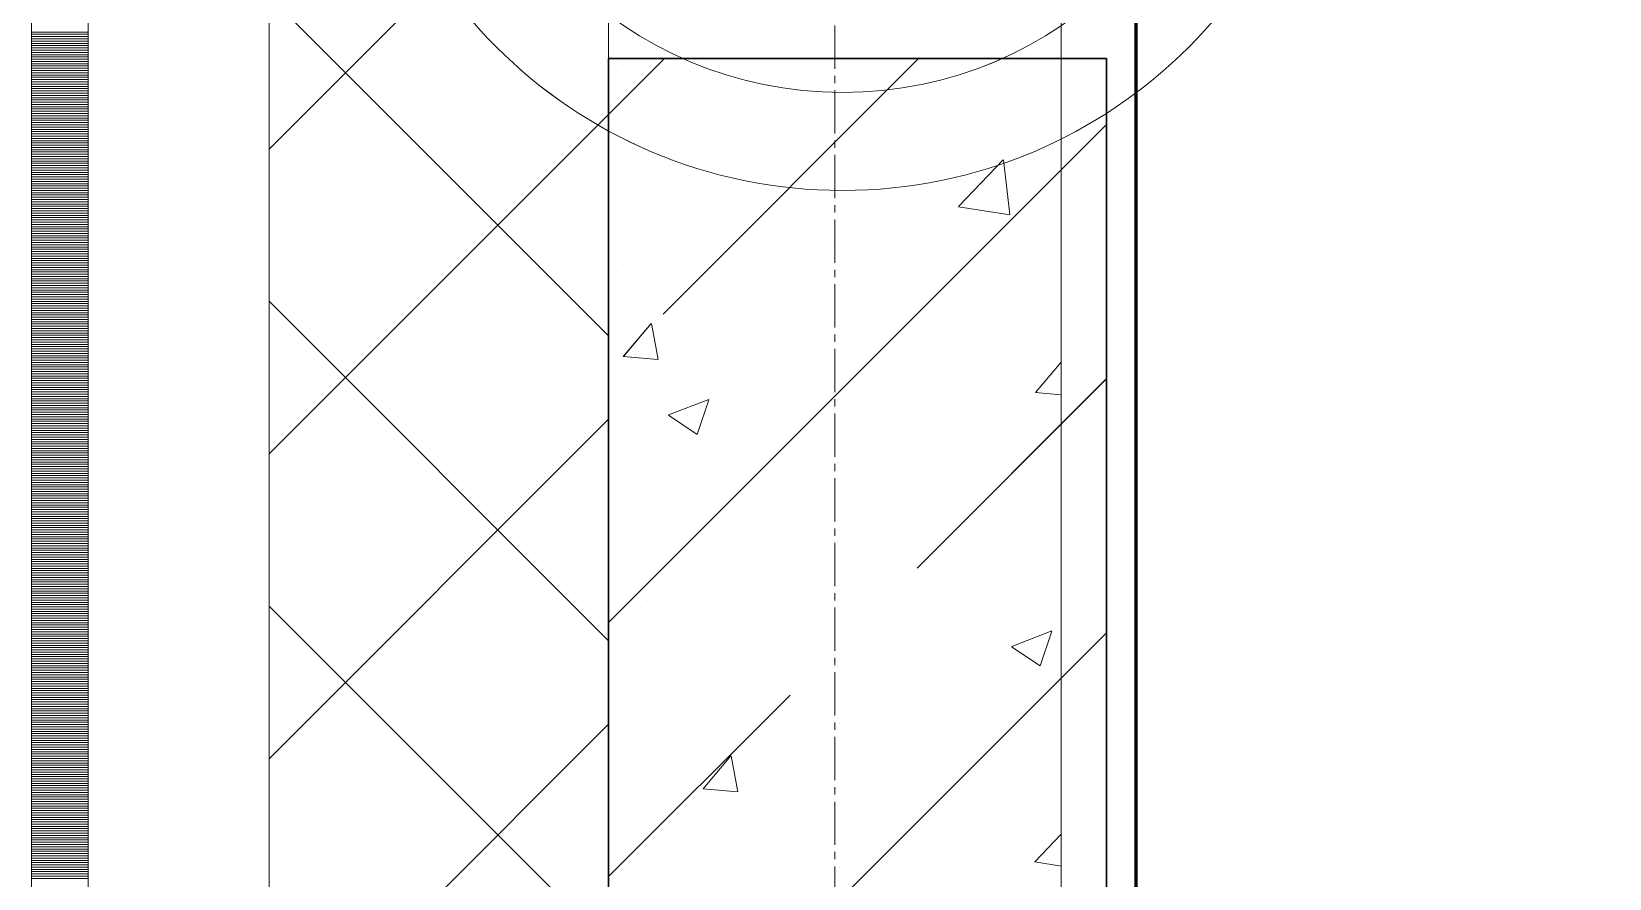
# Model space of a CAD drawing. Header units: millimetres. Extents: x 470010 to 1231400, y -134005 to 421770.
# Drawn here: x 672519 to 673216, y -38773 to -38399 of the extents above; entities that cross this region are included whole.
import ezdxf
from ezdxf.enums import TextEntityAlignment as Align

# ---------------------------------------------------------------- set-up
doc = ezdxf.new("R2010")
doc.units = ezdxf.units.MM
for name, pattern in [('CENTER2', [28.575, 19.05, -3.175, 3.175, -3.175]), ('DASHED', [19.05, 12.7, -6.35]), ('HIDDEN2', [4.7625, 3.175, -1.5875])]:
    doc.linetypes.add(name, pattern=pattern)
doc.layers.get('Defpoints').update_dxf_attribs({"color": 140})
for name, color, linetype, lineweight in [('0) шп потолок', 3, 'Continuous', 60), ('АР_Колонны', 70, 'Continuous', 30), ('АР_Стены ЖБ', 7, 'Continuous', 35), ('АР_Стены ПЕНОблок', 52, 'Continuous', 20), ('АР_Тонкая', 254, 'Continuous', 5), ('АР_Утеплитель', 31, 'Continuous', 0), ('АР_Штриховка', 8, 'Continuous', 0)]:
    doc.layers.add(name, color=color, linetype=linetype, lineweight=lineweight)
doc.layers.add('АР_Делит', color=120, linetype='Continuous', lineweight=0, plot=False)
doc.layers.add('РД_Оси_100', color=7, linetype='Continuous', lineweight=0, true_color=0x525252)
doc.styles.add('style1', font='ARIALN.TTF')

# ---------------------------------------------------------------- blocks, each defined once
blk = doc.blocks.new('СОШ_2200_АР_ОСИ_М100_28.05.24')
at = {"layer": 'АР_Делит', "color": 251, "linetype": 'DASHED', "true_color": 0x636466}
blk.add_lwpolyline([(114955, 135155), (114955, -355), (93595.036, -355), (93595.036, 13855), (94145, 13855), (94145, 68320), (66055, 68320), (66055, 13857.73), (83455, 13857.73), (83455, -355), (45245, -355), (45245, 13145), (44695, 13145), (44695, 26755), (45245, 26755), (45245, 68320), (20455, 68320), (20455, 26755), (27955, 26755), (27955, 13145), (-355, 13145), (-355, 100855)], dxfattribs=at)
at = {"layer": 'РД_Оси_100', "color": 251, "linetype": 'CENTER2', "true_color": 0x636466}
blk.add_line((0, -6155), (0, 139938.679), dxfattribs=at)
blk = doc.blocks.new('A$C9108343f')
at = {"layer": '0) шп потолок'}
blk.add_lwpolyline([(14844.96, 61875), (14844.96, 70530), (7287.91, 70530), (7287.91, 61455), (13824.96, 61455)], dxfattribs=at)
at = {"layer": 'АР_Делит', "color": 18, "true_color": 0x000000}
for radius in [216.34, 173.04]:
    blk.add_circle((7158.34, 62113.08), radius, dxfattribs=at)
at = {"layer": 'АР_Колонны', "color": 18, "linetype": 'HIDDEN2', "lineweight": 25, "true_color": 0x000000}
for p, q in [((7054.96, 61955), (7274.96, 61955)), ((7054.96, 60755), (7054.96, 61955)), ((7274.96, 61955), (7274.96, 60755))]:
    blk.add_line(p, q, dxfattribs=at)
at = {"layer": 'АР_Колонны', "color": 18, "linetype": 'Continuous', "lineweight": 15, "true_color": 0x000000}
for p, q in [((7274.96, 61955), (7054.96, 61955)), ((7054.96, 61955), (7054.96, 60755)), ((7274.96, 61955), (7054.96, 61955)), ((7054.96, 61955), (7054.96, 60755)), ((7274.96, 60755), (7274.96, 61955)), ((7274.96, 60755), (7274.96, 61955))]:
    blk.add_line(p, q, dxfattribs=at)
at = {"layer": 'АР_Стены ЖБ', "color": 18, "linetype": 'Continuous', "lineweight": 30, "true_color": 0x000000}
for p, q in [((7274.96, 61955), (7054.96, 61955)), ((7054.96, 61955), (7054.96, 60755)), ((7274.96, 60755), (7274.96, 61955))]:
    blk.add_line(p, q, dxfattribs=at)
at = {"layer": 'АР_Стены ПЕНОблок', "color": 18, "linetype": 'Continuous', "lineweight": 20, "true_color": 0x000000}
for p, q in [((7054.96, 97555), (7054.96, 21355)), ((7254.96, 21355), (7254.96, 97555))]:
    blk.add_line(p, q, dxfattribs=at)
at = {"layer": 'АР_Тонкая', "color": 18, "linetype": 'Continuous', "lineweight": 5, "true_color": 0x000000}
for p, q in [((6799.96, 97555), (6799.96, 21355)), ((6824.96, 97555), (6824.96, 21355)), ((6824.96, 21355), (6824.96, 97555)), ((6904.96, 21355), (6904.96, 97555))]:
    blk.add_line(p, q, dxfattribs=at)
at = {"layer": 'АР_Утеплитель', "color": 18, "linetype": 'Continuous', "lineweight": 0, "true_color": 0x000000}
for p, q in [((6904.96, 97555), (6904.96, 21355)), ((7054.96, 21355), (7054.96, 97555))]:
    blk.add_line(p, q, dxfattribs=at)
at = {"layer": 'АР_Штриховка', "color": 18, "linetype": 'Continuous', "lineweight": 0, "true_color": 0x000000}
for p, q in [((6904.96, 61915.05), (7054.96, 62065.05)), ((7054.96, 61832.48), (6904.96, 61982.48)), ((6799.96, 61966.75), (6824.96, 61966.75)), ((6799.96, 61965.75), (6824.96, 61965.75)), ((6799.96, 61964.75), (6824.96, 61964.75)), ((6799.96, 61963.75), (6824.96, 61963.75)), ((6799.96, 61962.75), (6824.96, 61962.75)), ((6799.96, 61961.75), (6824.96, 61961.75)), ((6799.96, 61960.75), (6824.96, 61960.75)), ((6799.96, 61959.75), (6824.96, 61959.75)), ((6799.96, 61958.75), (6824.96, 61958.75)), ((7125.26, 61960.97), (7125.26, 61960.97)), ((6799.96, 61957.75), (6824.96, 61957.75)), ((6799.96, 61956.75), (6824.96, 61956.75)), ((6799.96, 61955.75), (6824.96, 61955.75)), ((6799.96, 61954.75), (6824.96, 61954.75)), ((6799.96, 61953.75), (6824.96, 61953.75)), ((6799.96, 61952.75), (6824.96, 61952.75)), ((6799.96, 61951.75), (6824.96, 61951.75)), ((7061.67, 61952.6), (7061.67, 61952.6)), ((6799.96, 61950.75), (6824.96, 61950.75)), ((6799.96, 61949.75), (6824.96, 61949.75)), ((6799.96, 61948.75), (6824.96, 61948.75)), ((6799.96, 61947.75), (6824.96, 61947.75)), ((6799.96, 61946.75), (6824.96, 61946.75)), ((6799.96, 61945.75), (6824.96, 61945.75)), ((6799.96, 61944.75), (6824.96, 61944.75)), ((6799.96, 61943.75), (6824.96, 61943.75)), ((6799.96, 61942.75), (6824.96, 61942.75)), ((6799.96, 61941.75), (6824.96, 61941.75)), ((6799.96, 61940.75), (6824.96, 61940.75)), ((6799.96, 61939.75), (6824.96, 61939.75)), ((6799.96, 61938.75), (6824.96, 61938.75)), ((6799.96, 61937.75), (6824.96, 61937.75)), ((6799.96, 61936.75), (6824.96, 61936.75)), ((6799.96, 61935.75), (6824.96, 61935.75)), ((6799.96, 61934.75), (6824.96, 61934.75)), ((6799.96, 61933.75), (6824.96, 61933.75)), ((6799.96, 61932.75), (6824.96, 61932.75)), ((6799.96, 61931.75), (6824.96, 61931.75)), ((6799.96, 61930.75), (6824.96, 61930.75)), ((6799.96, 61929.75), (6824.96, 61929.75)), ((6799.96, 61928.75), (6824.96, 61928.75)), ((6799.96, 61927.75), (6824.96, 61927.75)), ((6799.96, 61926.75), (6824.96, 61926.75)), ((6799.96, 61925.75), (6824.96, 61925.75)), ((6799.96, 61924.75), (6824.96, 61924.75)), ((6799.96, 61923.75), (6824.96, 61923.75)), ((6904.96, 61780.35), (7054.96, 61930.35)), ((6799.96, 61922.75), (6824.96, 61922.75)), ((6799.96, 61921.75), (6824.96, 61921.75)), ((6799.96, 61920.75), (6824.96, 61920.75)), ((6799.96, 61919.75), (6824.96, 61919.75)), ((6799.96, 61918.75), (6824.96, 61918.75)), ((6799.96, 61917.75), (6824.96, 61917.75)), ((6799.96, 61916.75), (6824.96, 61916.75)), ((6799.96, 61915.75), (6824.96, 61915.75)), ((6799.96, 61914.75), (6824.96, 61914.75)), ((6799.96, 61913.75), (6824.96, 61913.75)), ((6799.96, 61912.75), (6824.96, 61912.75)), ((6799.96, 61911.75), (6824.96, 61911.75)), ((6799.96, 61910.75), (6824.96, 61910.75)), ((6799.96, 61909.75), (6824.96, 61909.75)), ((7209.56, 61889.62), (7229.35, 61910.23)), ((7232.22, 61886.12), (7229.41, 61910.24)), ((6799.96, 61908.75), (6824.96, 61908.75)), ((6799.96, 61907.75), (6824.96, 61907.75)), ((6799.96, 61906.75), (6824.96, 61906.75)), ((6799.96, 61905.75), (6824.96, 61905.75)), ((6799.96, 61904.75), (6824.96, 61904.75)), ((6799.96, 61903.75), (6824.96, 61903.75)), ((6799.96, 61902.75), (6824.96, 61902.75)), ((6799.96, 61901.75), (6824.96, 61901.75)), ((6799.96, 61900.75), (6824.96, 61900.75)), ((6799.96, 61899.75), (6824.96, 61899.75)), ((6799.96, 61898.75), (6824.96, 61898.75)), ((6799.96, 61897.75), (6824.96, 61897.75)), ((6799.96, 61896.75), (6824.96, 61896.75)), ((6799.96, 61895.75), (6824.96, 61895.75)), ((6799.96, 61894.75), (6824.96, 61894.75)), ((6799.96, 61893.75), (6824.96, 61893.75)), ((6799.96, 61892.75), (6824.96, 61892.75)), ((6799.96, 61891.75), (6824.96, 61891.75)), ((6799.96, 61890.75), (6824.96, 61890.75)), ((6799.96, 61889.75), (6824.96, 61889.75)), ((6799.96, 61888.75), (6824.96, 61888.75)), ((7175.42, 61889.79), (7175.42, 61889.79)), ((7209.61, 61889.52), (7232.2, 61886.01)), ((7230.58, 61892.64), (7230.58, 61892.64)), ((6799.96, 61887.75), (6824.96, 61887.75)), ((6799.96, 61886.75), (6824.96, 61886.75)), ((6799.96, 61885.75), (6824.96, 61885.75)), ((6799.96, 61884.75), (6824.96, 61884.75)), ((6799.96, 61883.75), (6824.96, 61883.75)), ((6799.96, 61882.75), (6824.96, 61882.75)), ((6799.96, 61881.75), (6824.96, 61881.75)), ((6799.96, 61880.75), (6824.96, 61880.75)), ((6799.96, 61879.75), (6824.96, 61879.75)), ((6799.96, 61878.75), (6824.96, 61878.75)), ((6799.96, 61877.75), (6824.96, 61877.75)), ((6799.96, 61876.75), (6824.96, 61876.75)), ((6799.96, 61875.75), (6824.96, 61875.75)), ((6799.96, 61874.75), (6824.96, 61874.75)), ((6799.96, 61873.75), (6824.96, 61873.75)), ((6799.96, 61872.75), (6824.96, 61872.75)), ((6799.96, 61871.75), (6824.96, 61871.75)), ((6799.96, 61870.75), (6824.96, 61870.75)), ((6799.96, 61869.75), (6824.96, 61869.75)), ((6799.96, 61868.75), (6824.96, 61868.75)), ((7154.64, 61873.45), (7154.64, 61873.45)), ((6799.96, 61867.75), (6824.96, 61867.75)), ((6799.96, 61866.75), (6824.96, 61866.75)), ((6799.96, 61865.75), (6824.96, 61865.75)), ((6799.96, 61864.75), (6824.96, 61864.75)), ((6799.96, 61863.75), (6824.96, 61863.75)), ((6799.96, 61862.75), (6824.96, 61862.75)), ((6799.96, 61861.75), (6824.96, 61861.75)), ((7082.46, 61867.21), (7082.46, 61867.21)), ((7129.8, 61863.99), (7129.8, 61863.99)), ((6799.96, 61860.75), (6824.96, 61860.75)), ((6799.96, 61859.75), (6824.96, 61859.75)), ((6799.96, 61858.75), (6824.96, 61858.75)), ((6799.96, 61857.75), (6824.96, 61857.75)), ((6799.96, 61856.75), (6824.96, 61856.75)), ((6799.96, 61855.75), (6824.96, 61855.75)), ((6799.96, 61854.75), (6824.96, 61854.75)), ((7058.44, 61860.79), (7058.44, 61860.79)), ((6799.96, 61853.75), (6824.96, 61853.75)), ((6799.96, 61852.75), (6824.96, 61852.75)), ((6799.96, 61851.75), (6824.96, 61851.75)), ((6799.96, 61850.75), (6824.96, 61850.75)), ((6799.96, 61849.75), (6824.96, 61849.75)), ((6799.96, 61848.75), (6824.96, 61848.75)), ((6799.96, 61847.75), (6824.96, 61847.75)), ((7054.96, 61697.78), (6904.96, 61847.78)), ((6799.96, 61846.75), (6824.96, 61846.75)), ((6799.96, 61845.75), (6824.96, 61845.75)), ((6799.96, 61844.75), (6824.96, 61844.75)), ((6799.96, 61843.75), (6824.96, 61843.75)), ((6799.96, 61842.75), (6824.96, 61842.75)), ((6799.96, 61841.75), (6824.96, 61841.75)), ((6799.96, 61840.75), (6824.96, 61840.75)), ((6799.96, 61839.75), (6824.96, 61839.75)), ((6799.96, 61838.75), (6824.96, 61838.75)), ((6799.96, 61837.75), (6824.96, 61837.75)), ((6799.96, 61836.75), (6824.96, 61836.75)), ((6799.96, 61835.75), (6824.96, 61835.75)), ((6799.96, 61834.75), (6824.96, 61834.75)), ((6799.96, 61833.75), (6824.96, 61833.75)), ((7061.46, 61823.37), (7073.71, 61837.97)), ((7076.87, 61822.08), (7073.93, 61838)), ((6799.96, 61832.75), (6824.96, 61832.75)), ((6799.96, 61831.75), (6824.96, 61831.75)), ((6799.96, 61830.75), (6824.96, 61830.75)), ((6799.96, 61829.75), (6824.96, 61829.75)), ((6799.96, 61828.75), (6824.96, 61828.75)), ((6799.96, 61827.75), (6824.96, 61827.75)), ((6799.96, 61826.75), (6824.96, 61826.75)), ((7183.35, 61829.87), (7183.35, 61829.87)), ((6799.96, 61825.75), (6824.96, 61825.75)), ((6799.96, 61824.75), (6824.96, 61824.75)), ((6799.96, 61823.75), (6824.96, 61823.75)), ((6799.96, 61822.75), (6824.96, 61822.75)), ((6799.96, 61821.75), (6824.96, 61821.75)), ((6799.96, 61820.75), (6824.96, 61820.75)), ((6799.96, 61819.75), (6824.96, 61819.75)), ((7061.46, 61823.37), (7076.65, 61822.04)), ((7243.65, 61807.44), (7254.96, 61820.91)), ((6799.96, 61818.75), (6824.96, 61818.75)), ((6799.96, 61817.75), (6824.96, 61817.75)), ((6799.96, 61816.75), (6824.96, 61816.75)), ((6799.96, 61815.75), (6824.96, 61815.75)), ((6799.96, 61814.75), (6824.96, 61814.75)), ((6799.96, 61813.75), (6824.96, 61813.75)), ((6799.96, 61812.75), (6824.96, 61812.75)), ((6799.96, 61811.75), (6824.96, 61811.75)), ((6799.96, 61810.75), (6824.96, 61810.75)), ((6799.96, 61809.75), (6824.96, 61809.75)), ((6799.96, 61808.75), (6824.96, 61808.75)), ((6799.96, 61807.75), (6824.96, 61807.75)), ((6799.96, 61806.75), (6824.96, 61806.75)), ((6799.96, 61805.75), (6824.96, 61805.75)), ((7172.33, 61805.24), (7172.33, 61805.24)), ((7243.65, 61807.43), (7254.96, 61806.44)), ((6799.96, 61804.75), (6824.96, 61804.75)), ((6799.96, 61803.75), (6824.96, 61803.75)), ((6799.96, 61802.75), (6824.96, 61802.75)), ((6799.96, 61801.75), (6824.96, 61801.75)), ((6799.96, 61800.75), (6824.96, 61800.75)), ((6799.96, 61799.75), (6824.96, 61799.75)), ((6799.96, 61798.75), (6824.96, 61798.75)), ((7081.45, 61797.56), (7099.24, 61804.39)), ((7094.03, 61788.89), (7099.18, 61804.24)), ((6799.96, 61797.75), (6824.96, 61797.75)), ((6799.96, 61796.75), (6824.96, 61796.75)), ((6799.96, 61795.75), (6824.96, 61795.75)), ((6799.96, 61794.75), (6824.96, 61794.75)), ((6799.96, 61793.75), (6824.96, 61793.75)), ((6799.96, 61792.75), (6824.96, 61792.75)), ((6799.96, 61791.75), (6824.96, 61791.75)), ((6904.96, 61645.64), (7054.96, 61795.64)), ((7081.39, 61797.42), (7094.02, 61788.9)), ((7248.23, 61794.39), (7248.23, 61794.39)), ((6799.96, 61790.75), (6824.96, 61790.75)), ((6799.96, 61789.75), (6824.96, 61789.75)), ((6799.96, 61788.75), (6824.96, 61788.75)), ((6799.96, 61787.75), (6824.96, 61787.75)), ((6799.96, 61786.75), (6824.96, 61786.75)), ((6799.96, 61785.75), (6824.96, 61785.75)), ((6799.96, 61784.75), (6824.96, 61784.75)), ((6799.96, 61783.75), (6824.96, 61783.75)), ((6799.96, 61782.75), (6824.96, 61782.75)), ((6799.96, 61781.75), (6824.96, 61781.75)), ((6799.96, 61780.75), (6824.96, 61780.75)), ((6799.96, 61779.75), (6824.96, 61779.75)), ((6799.96, 61778.75), (6824.96, 61778.75)), ((6799.96, 61777.75), (6824.96, 61777.75)), ((6799.96, 61776.75), (6824.96, 61776.75)), ((6799.96, 61775.75), (6824.96, 61775.75)), ((6799.96, 61774.75), (6824.96, 61774.75)), ((6799.96, 61773.75), (6824.96, 61773.75)), ((6799.96, 61772.75), (6824.96, 61772.75)), ((6799.96, 61771.75), (6824.96, 61771.75)), ((6799.96, 61770.75), (6824.96, 61770.75)), ((7087.82, 61773.27), (7087.82, 61773.27)), ((6799.96, 61769.75), (6824.96, 61769.75)), ((6799.96, 61768.75), (6824.96, 61768.75)), ((6799.96, 61767.75), (6824.96, 61767.75)), ((6799.96, 61766.75), (6824.96, 61766.75)), ((6799.96, 61765.75), (6824.96, 61765.75)), ((6799.96, 61764.75), (6824.96, 61764.75)), ((6799.96, 61763.75), (6824.96, 61763.75)), ((6799.96, 61762.75), (6824.96, 61762.75)), ((6799.96, 61761.75), (6824.96, 61761.75)), ((6799.96, 61760.75), (6824.96, 61760.75)), ((6799.96, 61759.75), (6824.96, 61759.75)), ((6799.96, 61758.75), (6824.96, 61758.75)), ((6799.96, 61757.75), (6824.96, 61757.75)), ((6799.96, 61756.75), (6824.96, 61756.75)), ((6799.96, 61755.75), (6824.96, 61755.75)), ((6799.96, 61754.75), (6824.96, 61754.75)), ((6799.96, 61753.75), (6824.96, 61753.75)), ((6799.96, 61752.75), (6824.96, 61752.75)), ((6799.96, 61751.75), (6824.96, 61751.75)), ((6799.96, 61750.75), (6824.96, 61750.75)), ((6799.96, 61749.75), (6824.96, 61749.75)), ((6799.96, 61748.75), (6824.96, 61748.75)), ((6799.96, 61747.75), (6824.96, 61747.75)), ((6799.96, 61746.75), (6824.96, 61746.75)), ((6799.96, 61745.75), (6824.96, 61745.75)), ((6799.96, 61744.75), (6824.96, 61744.75)), ((6799.96, 61743.75), (6824.96, 61743.75)), ((6799.96, 61742.75), (6824.96, 61742.75)), ((6799.96, 61741.75), (6824.96, 61741.75)), ((6799.96, 61740.75), (6824.96, 61740.75)), ((6799.96, 61739.75), (6824.96, 61739.75)), ((6799.96, 61738.75), (6824.96, 61738.75)), ((6799.96, 61737.75), (6824.96, 61737.75)), ((6799.96, 61736.75), (6824.96, 61736.75)), ((6799.96, 61735.75), (6824.96, 61735.75)), ((7220.1, 61741.08), (7220.1, 61741.08)), ((6799.96, 61734.75), (6824.96, 61734.75)), ((6799.96, 61733.75), (6824.96, 61733.75)), ((6799.96, 61732.75), (6824.96, 61732.75)), ((6799.96, 61731.75), (6824.96, 61731.75)), ((6799.96, 61730.75), (6824.96, 61730.75)), ((6799.96, 61729.75), (6824.96, 61729.75)), ((6799.96, 61728.75), (6824.96, 61728.75)), ((7079.26, 61734.88), (7079.26, 61734.88)), ((7214.85, 61729.15), (7214.85, 61729.15)), ((6799.96, 61727.75), (6824.96, 61727.75)), ((6799.96, 61726.75), (6824.96, 61726.75)), ((6799.96, 61725.75), (6824.96, 61725.75)), ((6799.96, 61724.75), (6824.96, 61724.75)), ((6799.96, 61723.75), (6824.96, 61723.75)), ((6799.96, 61722.75), (6824.96, 61722.75)), ((6799.96, 61721.75), (6824.96, 61721.75)), ((6799.96, 61720.75), (6824.96, 61720.75)), ((6799.96, 61719.75), (6824.96, 61719.75)), ((6799.96, 61718.75), (6824.96, 61718.75)), ((6799.96, 61717.75), (6824.96, 61717.75)), ((6799.96, 61716.75), (6824.96, 61716.75)), ((6799.96, 61715.75), (6824.96, 61715.75)), ((6799.96, 61714.75), (6824.96, 61714.75)), ((7071.97, 61715.66), (7071.97, 61715.66)), ((7169.24, 61720.68), (7169.24, 61720.68)), ((6799.96, 61713.75), (6824.96, 61713.75)), ((6799.96, 61712.75), (6824.96, 61712.75)), ((6799.96, 61711.75), (6824.96, 61711.75)), ((6799.96, 61710.75), (6824.96, 61710.75)), ((6799.96, 61709.75), (6824.96, 61709.75)), ((6799.96, 61708.75), (6824.96, 61708.75)), ((6799.96, 61707.75), (6824.96, 61707.75)), ((7054.96, 61563.07), (6904.96, 61713.07)), ((6799.96, 61706.75), (6824.96, 61706.75)), ((6799.96, 61705.75), (6824.96, 61705.75)), ((6799.96, 61704.75), (6824.96, 61704.75)), ((6799.96, 61703.75), (6824.96, 61703.75)), ((6799.96, 61702.75), (6824.96, 61702.75)), ((6799.96, 61701.75), (6824.96, 61701.75)), ((6799.96, 61700.75), (6824.96, 61700.75)), ((7233.07, 61695.3), (7250.85, 61702.12)), ((7245, 61702.58), (7245, 61702.58)), ((7245.65, 61686.63), (7250.8, 61701.98)), ((6799.96, 61699.75), (6824.96, 61699.75)), ((6799.96, 61698.75), (6824.96, 61698.75)), ((6799.96, 61697.75), (6824.96, 61697.75)), ((6799.96, 61696.75), (6824.96, 61696.75)), ((6799.96, 61695.75), (6824.96, 61695.75)), ((6799.96, 61694.75), (6824.96, 61694.75)), ((6799.96, 61693.75), (6824.96, 61693.75)), ((7181.41, 61694.21), (7181.41, 61694.21)), ((7233, 61695.15), (7245.64, 61686.63)), ((6799.96, 61692.75), (6824.96, 61692.75)), ((6799.96, 61691.75), (6824.96, 61691.75)), ((6799.96, 61690.75), (6824.96, 61690.75)), ((6799.96, 61689.75), (6824.96, 61689.75)), ((6799.96, 61688.75), (6824.96, 61688.75)), ((6799.96, 61687.75), (6824.96, 61687.75)), ((6799.96, 61686.75), (6824.96, 61686.75)), ((6799.96, 61685.75), (6824.96, 61685.75)), ((6799.96, 61684.75), (6824.96, 61684.75)), ((6799.96, 61683.75), (6824.96, 61683.75)), ((6799.96, 61682.75), (6824.96, 61682.75)), ((6799.96, 61681.75), (6824.96, 61681.75)), ((6799.96, 61680.75), (6824.96, 61680.75)), ((6799.96, 61679.75), (6824.96, 61679.75)), ((6799.96, 61678.75), (6824.96, 61678.75)), ((6799.96, 61677.75), (6824.96, 61677.75)), ((6799.96, 61676.75), (6824.96, 61676.75)), ((6799.96, 61675.75), (6824.96, 61675.75)), ((6799.96, 61674.75), (6824.96, 61674.75)), ((6799.96, 61673.75), (6824.96, 61673.75)), ((6799.96, 61672.75), (6824.96, 61672.75)), ((6799.96, 61671.75), (6824.96, 61671.75)), ((6799.96, 61670.75), (6824.96, 61670.75)), ((6799.96, 61669.75), (6824.96, 61669.75)), ((6799.96, 61668.75), (6824.96, 61668.75)), ((6799.96, 61667.75), (6824.96, 61667.75)), ((6799.96, 61666.75), (6824.96, 61666.75)), ((6799.96, 61665.75), (6824.96, 61665.75)), ((6799.96, 61664.75), (6824.96, 61664.75)), ((6799.96, 61663.75), (6824.96, 61663.75)), ((6799.96, 61662.75), (6824.96, 61662.75)), ((6799.96, 61661.75), (6824.96, 61661.75)), ((6799.96, 61660.75), (6824.96, 61660.75)), ((6799.96, 61659.75), (6824.96, 61659.75)), ((6799.96, 61658.75), (6824.96, 61658.75)), ((6904.96, 61510.94), (7054.96, 61660.94)), ((7132.83, 61659.89), (7132.83, 61659.89)), ((6799.96, 61657.75), (6824.96, 61657.75)), ((6799.96, 61656.75), (6824.96, 61656.75)), ((6799.96, 61655.75), (6824.96, 61655.75)), ((6799.96, 61654.75), (6824.96, 61654.75)), ((6799.96, 61653.75), (6824.96, 61653.75)), ((6799.96, 61652.75), (6824.96, 61652.75)), ((6799.96, 61651.75), (6824.96, 61651.75)), ((6799.96, 61650.75), (6824.96, 61650.75)), ((6799.96, 61649.75), (6824.96, 61649.75)), ((6799.96, 61648.75), (6824.96, 61648.75)), ((6799.96, 61647.75), (6824.96, 61647.75)), ((6799.96, 61646.75), (6824.96, 61646.75)), ((6799.96, 61645.75), (6824.96, 61645.75)), ((6799.96, 61644.75), (6824.96, 61644.75)), ((7096.71, 61632.32), (7108.95, 61646.91)), ((7112.11, 61631.03), (7109.17, 61646.95)), ((6799.96, 61643.75), (6824.96, 61643.75)), ((6799.96, 61642.75), (6824.96, 61642.75)), ((6799.96, 61641.75), (6824.96, 61641.75)), ((6799.96, 61640.75), (6824.96, 61640.75)), ((6799.96, 61639.75), (6824.96, 61639.75)), ((6799.96, 61638.75), (6824.96, 61638.75)), ((6799.96, 61637.75), (6824.96, 61637.75)), ((6799.96, 61636.75), (6824.96, 61636.75)), ((6799.96, 61635.75), (6824.96, 61635.75)), ((6799.96, 61634.75), (6824.96, 61634.75)), ((6799.96, 61633.75), (6824.96, 61633.75)), ((6799.96, 61632.75), (6824.96, 61632.75)), ((6799.96, 61631.75), (6824.96, 61631.75)), ((6799.96, 61630.75), (6824.96, 61630.75)), ((7096.71, 61632.31), (7111.89, 61630.99)), ((7166.16, 61636.13), (7166.16, 61636.13)), ((6799.96, 61629.75), (6824.96, 61629.75)), ((6799.96, 61628.75), (6824.96, 61628.75)), ((6799.96, 61627.75), (6824.96, 61627.75)), ((6799.96, 61626.75), (6824.96, 61626.75)), ((6799.96, 61625.75), (6824.96, 61625.75)), ((6799.96, 61624.75), (6824.96, 61624.75)), ((6799.96, 61623.75), (6824.96, 61623.75)), ((6799.96, 61622.75), (6824.96, 61622.75)), ((6799.96, 61621.75), (6824.96, 61621.75)), ((6799.96, 61620.75), (6824.96, 61620.75)), ((6799.96, 61619.75), (6824.96, 61619.75)), ((6799.96, 61618.75), (6824.96, 61618.75)), ((6799.96, 61617.75), (6824.96, 61617.75)), ((6799.96, 61616.75), (6824.96, 61616.75)), ((6799.96, 61615.75), (6824.96, 61615.75)), ((6799.96, 61614.75), (6824.96, 61614.75)), ((6799.96, 61613.75), (6824.96, 61613.75)), ((6799.96, 61612.75), (6824.96, 61612.75)), ((6799.96, 61611.75), (6824.96, 61611.75)), ((6799.96, 61610.75), (6824.96, 61610.75)), ((7243.24, 61600.15), (7254.96, 61612.36)), ((6799.96, 61609.75), (6824.96, 61609.75)), ((6799.96, 61608.75), (6824.96, 61608.75)), ((6799.96, 61607.75), (6824.96, 61607.75)), ((6799.96, 61606.75), (6824.96, 61606.75)), ((6799.96, 61605.75), (6824.96, 61605.75)), ((6799.96, 61604.75), (6824.96, 61604.75)), ((6799.96, 61603.75), (6824.96, 61603.75)), ((6799.96, 61602.75), (6824.96, 61602.75)), ((6799.96, 61601.75), (6824.96, 61601.75)), ((6799.96, 61600.75), (6824.96, 61600.75)), ((6799.96, 61599.75), (6824.96, 61599.75)), ((6799.96, 61598.75), (6824.96, 61598.75)), ((6799.96, 61597.75), (6824.96, 61597.75)), ((6799.96, 61596.75), (6824.96, 61596.75)), ((7165.39, 61599.36), (7165.39, 61599.36)), ((7178.18, 61602.4), (7178.18, 61602.4)), ((7243.29, 61600.05), (7254.96, 61598.24)), ((6799.96, 61595.75), (6824.96, 61595.75)), ((6799.96, 61594.75), (6824.96, 61594.75)), ((6799.96, 61593.75), (6824.96, 61593.75)), ((7114.59, 61594.03), (7114.59, 61594.03))]:
    blk.add_line(p, q, dxfattribs=at)
at = {"layer": 'АР_Штриховка', "color": 18, "linetype": 'Continuous', "lineweight": 5, "true_color": 0x000000}
for p, q in [((7054.96, 61930.35), (7079.61, 61955)), ((7078.99, 61842.13), (7191.87, 61955)), ((7054.96, 61705.84), (7274.96, 61925.84)), ((7191.24, 61729.87), (7274.96, 61813.59)), ((7054.96, 61481.33), (7274.96, 61701.33)), ((7163.18, 61701.81), (7163.18, 61701.81)), ((7054.96, 61593.59), (7135.12, 61673.75))]:
    blk.add_line(p, q, dxfattribs=at)
at = {"layer": 'РД_Оси_100'}
blk.add_blockref('СОШ_2200_АР_ОСИ_М100_28.05.24', (7154.96, 6755), dxfattribs=at)
at = {"layer": 'Defpoints', "color": 18, "true_color": 0x000000, "style": 'style1'}
for p in [(143949.34, 316089.12), (143974.98, 281639.5), (143890.4, 273244.71), (143839.99, 264276.81), (143967.75, 254892.38), (12251.96, 104178.14), (12382.58, 96023.14)]:
    blk.add_attdef('АР-ПОМЕЩЕНИЕ:НАИМЕНОВАНИЕ', text='', height=100, dxfattribs=at).set_placement(p, align=Align.MIDDLE)
at = {"layer": 'Defpoints', "color": 18, "true_color": 0x000000, "style": 'style1', "flags": 8}
for p in [(143951.3, 279099.09), (143848.34, 269251.11), (143875.33, 260094.25), (144049.74, 250824.7), (163419.28, 238153.36), (155897.46, 237965.97), (183037.2, 237965.97), (143342.94, 237876.19)]:
    blk.add_attdef('АР-ПОМЕЩЕНИЕ:НАИМЕНОВАНИЕ', text='', height=100, dxfattribs=at).set_placement(p, align=Align.MIDDLE)

msp = doc.modelspace()

# ---------------------------------------------------------------- linework, layer by layer
at = {"layer": '0) шп потолок'}
msp.add_lwpolyline([(680563.57, -38491.242), (680563.57, -29836.242), (673006.525, -29836.242), (673006.525, -38911.242), (679543.57, -38911.242)], dxfattribs=at)
at = {"layer": 'АР_Делит', "color": 18, "true_color": 0x000000}
for radius in [216.336, 173.036]:
    msp.add_circle((672876.957, -38253.162), radius, dxfattribs=at)
at = {"layer": 'АР_Колонны', "color": 18, "linetype": 'HIDDEN2', "lineweight": 25, "true_color": 0x000000}
for p, q in [((672773.57, -38411.242), (672993.57, -38411.242)), ((672773.57, -39611.242), (672773.57, -38411.242)), ((672993.57, -38411.242), (672993.57, -39611.242))]:
    msp.add_line(p, q, dxfattribs=at)
at = {"layer": 'АР_Колонны', "color": 18, "linetype": 'Continuous', "lineweight": 15, "true_color": 0x000000}
for p, q in [((672993.57, -38411.242), (672773.57, -38411.242)), ((672773.57, -38411.242), (672773.57, -39611.242)), ((672993.57, -38411.242), (672773.57, -38411.242)), ((672773.57, -38411.242), (672773.57, -39611.242)), ((672993.57, -39611.242), (672993.57, -38411.242)), ((672993.57, -39611.242), (672993.57, -38411.242))]:
    msp.add_line(p, q, dxfattribs=at)
at = {"layer": 'АР_Стены ЖБ', "color": 18, "linetype": 'Continuous', "lineweight": 30, "true_color": 0x000000}
for p, q in [((672993.57, -38411.242), (672773.57, -38411.242)), ((672773.57, -38411.242), (672773.57, -39611.242)), ((672993.57, -39611.242), (672993.57, -38411.242))]:
    msp.add_line(p, q, dxfattribs=at)
at = {"layer": 'АР_Стены ПЕНОблок', "color": 18, "linetype": 'Continuous', "lineweight": 20, "true_color": 0x000000}
for p, q in [((672773.57, -2811.242), (672773.57, -79011.242)), ((672973.57, -79011.242), (672973.57, -2811.242))]:
    msp.add_line(p, q, dxfattribs=at)
at = {"layer": 'АР_Тонкая', "color": 18, "linetype": 'Continuous', "lineweight": 5, "true_color": 0x000000}
for p, q in [((672518.57, -2811.242), (672518.57, -79011.242)), ((672543.57, -2811.242), (672543.57, -79011.242)), ((672543.57, -79011.242), (672543.57, -2811.242)), ((672623.57, -79011.242), (672623.57, -2811.242))]:
    msp.add_line(p, q, dxfattribs=at)
at = {"layer": 'АР_Утеплитель', "color": 18, "linetype": 'Continuous', "lineweight": 0, "true_color": 0x000000}
for p, q in [((672623.57, -2811.242), (672623.57, -79011.242)), ((672773.57, -79011.242), (672773.57, -2811.242))]:
    msp.add_line(p, q, dxfattribs=at)
at = {"layer": 'АР_Штриховка', "color": 18, "linetype": 'Continuous', "lineweight": 0, "true_color": 0x000000}
for p, q in [((672623.57, -38451.193), (672773.57, -38301.193)), ((672773.57, -38533.76), (672623.57, -38383.76)), ((672518.57, -38399.492), (672543.57, -38399.492)), ((672518.57, -38400.492), (672543.57, -38400.492)), ((672518.57, -38401.492), (672543.57, -38401.492)), ((672518.57, -38402.492), (672543.57, -38402.492)), ((672518.57, -38403.492), (672543.57, -38403.492)), ((672518.57, -38404.492), (672543.57, -38404.492)), ((672518.57, -38405.492), (672543.57, -38405.492)), ((672518.57, -38406.492), (672543.57, -38406.492)), ((672518.57, -38407.492), (672543.57, -38407.492)), ((672518.57, -38408.492), (672543.57, -38408.492)), ((672518.57, -38409.492), (672543.57, -38409.492)), ((672518.57, -38410.492), (672543.57, -38410.492)), ((672518.57, -38411.492), (672543.57, -38411.492)), ((672518.57, -38412.492), (672543.57, -38412.492)), ((672518.57, -38413.492), (672543.57, -38413.492)), ((672518.57, -38414.492), (672543.57, -38414.492)), ((672518.57, -38415.492), (672543.57, -38415.492)), ((672518.57, -38416.492), (672543.57, -38416.492)), ((672518.57, -38417.492), (672543.57, -38417.492)), ((672518.57, -38418.492), (672543.57, -38418.492)), ((672518.57, -38419.492), (672543.57, -38419.492)), ((672518.57, -38420.492), (672543.57, -38420.492)), ((672518.57, -38421.492), (672543.57, -38421.492)), ((672518.57, -38422.492), (672543.57, -38422.492)), ((672518.57, -38423.492), (672543.57, -38423.492)), ((672518.57, -38424.492), (672543.57, -38424.492)), ((672518.57, -38425.492), (672543.57, -38425.492)), ((672518.57, -38426.492), (672543.57, -38426.492)), ((672518.57, -38427.492), (672543.57, -38427.492)), ((672518.57, -38428.492), (672543.57, -38428.492)), ((672518.57, -38429.492), (672543.57, -38429.492)), ((672518.57, -38430.492), (672543.57, -38430.492)), ((672518.57, -38431.492), (672543.57, -38431.492)), ((672518.57, -38432.492), (672543.57, -38432.492)), ((672518.57, -38433.492), (672543.57, -38433.492)), ((672518.57, -38434.492), (672543.57, -38434.492)), ((672518.57, -38435.492), (672543.57, -38435.492)), ((672518.57, -38436.492), (672543.57, -38436.492)), ((672518.57, -38437.492), (672543.57, -38437.492)), ((672518.57, -38438.492), (672543.57, -38438.492)), ((672518.57, -38439.492), (672543.57, -38439.492)), ((672623.57, -38585.897), (672773.57, -38435.897)), ((672518.57, -38440.492), (672543.57, -38440.492)), ((672518.57, -38441.492), (672543.57, -38441.492)), ((672518.57, -38442.492), (672543.57, -38442.492)), ((672518.57, -38443.492), (672543.57, -38443.492)), ((672518.57, -38444.492), (672543.57, -38444.492)), ((672518.57, -38445.492), (672543.57, -38445.492)), ((672518.57, -38446.492), (672543.57, -38446.492)), ((672518.57, -38447.492), (672543.57, -38447.492)), ((672518.57, -38448.492), (672543.57, -38448.492)), ((672518.57, -38449.492), (672543.57, -38449.492)), ((672518.57, -38450.492), (672543.57, -38450.492)), ((672518.57, -38451.492), (672543.57, -38451.492)), ((672518.57, -38452.492), (672543.57, -38452.492)), ((672518.57, -38453.492), (672543.57, -38453.492)), ((672518.57, -38454.492), (672543.57, -38454.492)), ((672518.57, -38455.492), (672543.57, -38455.492)), ((672518.57, -38456.492), (672543.57, -38456.492)), ((672518.57, -38457.492), (672543.57, -38457.492)), ((672518.57, -38458.492), (672543.57, -38458.492)), ((672518.57, -38459.492), (672543.57, -38459.492)), ((672518.57, -38460.492), (672543.57, -38460.492)), ((672928.177, -38476.626), (672947.961, -38456.007)), ((672950.831, -38480.122), (672948.025, -38456)), ((672518.57, -38461.492), (672543.57, -38461.492)), ((672518.57, -38462.492), (672543.57, -38462.492)), ((672518.57, -38463.492), (672543.57, -38463.492)), ((672518.57, -38464.492), (672543.57, -38464.492)), ((672518.57, -38465.492), (672543.57, -38465.492)), ((672518.57, -38466.492), (672543.57, -38466.492)), ((672518.57, -38467.492), (672543.57, -38467.492)), ((672518.57, -38468.492), (672543.57, -38468.492)), ((672518.57, -38469.492), (672543.57, -38469.492)), ((672518.57, -38470.492), (672543.57, -38470.492)), ((672518.57, -38471.492), (672543.57, -38471.492)), ((672518.57, -38472.492), (672543.57, -38472.492)), ((672518.57, -38473.492), (672543.57, -38473.492)), ((672518.57, -38474.492), (672543.57, -38474.492)), ((672518.57, -38475.492), (672543.57, -38475.492)), ((672518.57, -38476.492), (672543.57, -38476.492)), ((672518.57, -38477.492), (672543.57, -38477.492)), ((672518.57, -38478.492), (672543.57, -38478.492)), ((672518.57, -38479.492), (672543.57, -38479.492)), ((672518.57, -38480.492), (672543.57, -38480.492)), ((672518.57, -38481.492), (672543.57, -38481.492)), ((672928.224, -38476.727), (672950.814, -38480.23)), ((672518.57, -38482.492), (672543.57, -38482.492)), ((672518.57, -38483.492), (672543.57, -38483.492)), ((672518.57, -38484.492), (672543.57, -38484.492)), ((672518.57, -38485.492), (672543.57, -38485.492)), ((672518.57, -38486.492), (672543.57, -38486.492)), ((672518.57, -38487.492), (672543.57, -38487.492)), ((672518.57, -38488.492), (672543.57, -38488.492)), ((672518.57, -38489.492), (672543.57, -38489.492)), ((672518.57, -38490.492), (672543.57, -38490.492)), ((672518.57, -38491.492), (672543.57, -38491.492)), ((672518.57, -38492.492), (672543.57, -38492.492)), ((672518.57, -38493.492), (672543.57, -38493.492)), ((672518.57, -38494.492), (672543.57, -38494.492)), ((672518.57, -38495.492), (672543.57, -38495.492)), ((672518.57, -38496.492), (672543.57, -38496.492)), ((672518.57, -38497.492), (672543.57, -38497.492)), ((672518.57, -38498.492), (672543.57, -38498.492)), ((672518.57, -38499.492), (672543.57, -38499.492)), ((672518.57, -38500.492), (672543.57, -38500.492)), ((672518.57, -38501.492), (672543.57, -38501.492)), ((672518.57, -38502.492), (672543.57, -38502.492)), ((672518.57, -38503.492), (672543.57, -38503.492)), ((672518.57, -38504.492), (672543.57, -38504.492)), ((672518.57, -38505.492), (672543.57, -38505.492)), ((672518.57, -38506.492), (672543.57, -38506.492)), ((672518.57, -38507.492), (672543.57, -38507.492)), ((672518.57, -38508.492), (672543.57, -38508.492)), ((672518.57, -38509.492), (672543.57, -38509.492)), ((672518.57, -38510.492), (672543.57, -38510.492)), ((672518.57, -38511.492), (672543.57, -38511.492)), ((672518.57, -38512.492), (672543.57, -38512.492)), ((672518.57, -38513.492), (672543.57, -38513.492)), ((672518.57, -38514.492), (672543.57, -38514.492)), ((672518.57, -38515.492), (672543.57, -38515.492)), ((672518.57, -38516.492), (672543.57, -38516.492)), ((672518.57, -38517.492), (672543.57, -38517.492)), ((672518.57, -38518.492), (672543.57, -38518.492)), ((672518.57, -38519.492), (672543.57, -38519.492)), ((672518.57, -38520.492), (672543.57, -38520.492)), ((672518.57, -38521.492), (672543.57, -38521.492)), ((672518.57, -38522.492), (672543.57, -38522.492)), ((672518.57, -38523.492), (672543.57, -38523.492)), ((672773.57, -38668.464), (672623.57, -38518.464)), ((672518.57, -38524.492), (672543.57, -38524.492)), ((672518.57, -38525.492), (672543.57, -38525.492)), ((672518.57, -38526.492), (672543.57, -38526.492)), ((672518.57, -38527.492), (672543.57, -38527.492)), ((672518.57, -38528.492), (672543.57, -38528.492)), ((672518.57, -38529.492), (672543.57, -38529.492)), ((672518.57, -38530.492), (672543.57, -38530.492)), ((672780.076, -38542.867), (672792.321, -38528.274)), ((672795.48, -38544.159), (672792.543, -38528.237)), ((672518.57, -38531.492), (672543.57, -38531.492)), ((672518.57, -38532.492), (672543.57, -38532.492)), ((672518.57, -38533.492), (672543.57, -38533.492)), ((672518.57, -38534.492), (672543.57, -38534.492)), ((672518.57, -38535.492), (672543.57, -38535.492)), ((672518.57, -38536.492), (672543.57, -38536.492)), ((672518.57, -38537.492), (672543.57, -38537.492)), ((672518.57, -38538.492), (672543.57, -38538.492)), ((672518.57, -38539.492), (672543.57, -38539.492)), ((672518.57, -38540.492), (672543.57, -38540.492)), ((672518.57, -38541.492), (672543.57, -38541.492)), ((672518.57, -38542.492), (672543.57, -38542.492)), ((672518.57, -38543.492), (672543.57, -38543.492)), ((672780.075, -38542.872), (672795.257, -38544.2)), ((672518.57, -38544.492), (672543.57, -38544.492)), ((672518.57, -38545.492), (672543.57, -38545.492)), ((672518.57, -38546.492), (672543.57, -38546.492)), ((672518.57, -38547.492), (672543.57, -38547.492)), ((672518.57, -38548.492), (672543.57, -38548.492)), ((672518.57, -38549.492), (672543.57, -38549.492)), ((672518.57, -38550.492), (672543.57, -38550.492)), ((672962.26, -38558.806), (672973.57, -38545.328)), ((672518.57, -38551.492), (672543.57, -38551.492)), ((672518.57, -38552.492), (672543.57, -38552.492)), ((672518.57, -38553.492), (672543.57, -38553.492)), ((672518.57, -38554.492), (672543.57, -38554.492)), ((672518.57, -38555.492), (672543.57, -38555.492)), ((672518.57, -38556.492), (672543.57, -38556.492)), ((672518.57, -38557.492), (672543.57, -38557.492)), ((672518.57, -38558.492), (672543.57, -38558.492)), ((672518.57, -38559.492), (672543.57, -38559.492)), ((672518.57, -38560.492), (672543.57, -38560.492)), ((672518.57, -38561.492), (672543.57, -38561.492)), ((672518.57, -38562.492), (672543.57, -38562.492)), ((672518.57, -38563.492), (672543.57, -38563.492)), ((672518.57, -38564.492), (672543.57, -38564.492)), ((672800.064, -38568.679), (672817.849, -38561.853)), ((672812.647, -38577.351), (672817.797, -38562.002)), ((672962.26, -38558.811), (672973.57, -38559.8)), ((672518.57, -38565.492), (672543.57, -38565.492)), ((672518.57, -38566.492), (672543.57, -38566.492)), ((672518.57, -38567.492), (672543.57, -38567.492)), ((672518.57, -38568.492), (672543.57, -38568.492)), ((672518.57, -38569.492), (672543.57, -38569.492)), ((672518.57, -38570.492), (672543.57, -38570.492)), ((672518.57, -38571.492), (672543.57, -38571.492)), ((672623.57, -38720.601), (672773.57, -38570.601)), ((672799.998, -38568.824), (672812.633, -38577.346)), ((672518.57, -38572.492), (672543.57, -38572.492)), ((672518.57, -38573.492), (672543.57, -38573.492)), ((672518.57, -38574.492), (672543.57, -38574.492)), ((672518.57, -38575.492), (672543.57, -38575.492)), ((672518.57, -38576.492), (672543.57, -38576.492)), ((672518.57, -38577.492), (672543.57, -38577.492)), ((672518.57, -38578.492), (672543.57, -38578.492)), ((672518.57, -38579.492), (672543.57, -38579.492)), ((672518.57, -38580.492), (672543.57, -38580.492)), ((672518.57, -38581.492), (672543.57, -38581.492)), ((672518.57, -38582.492), (672543.57, -38582.492)), ((672518.57, -38583.492), (672543.57, -38583.492)), ((672518.57, -38584.492), (672543.57, -38584.492)), ((672518.57, -38585.492), (672543.57, -38585.492)), ((672518.57, -38586.492), (672543.57, -38586.492)), ((672518.57, -38587.492), (672543.57, -38587.492)), ((672518.57, -38588.492), (672543.57, -38588.492)), ((672518.57, -38589.492), (672543.57, -38589.492)), ((672518.57, -38590.492), (672543.57, -38590.492)), ((672518.57, -38591.492), (672543.57, -38591.492)), ((672518.57, -38592.492), (672543.57, -38592.492)), ((672518.57, -38593.492), (672543.57, -38593.492)), ((672518.57, -38594.492), (672543.57, -38594.492)), ((672518.57, -38595.492), (672543.57, -38595.492)), ((672518.57, -38596.492), (672543.57, -38596.492)), ((672518.57, -38597.492), (672543.57, -38597.492)), ((672518.57, -38598.492), (672543.57, -38598.492)), ((672518.57, -38599.492), (672543.57, -38599.492)), ((672518.57, -38600.492), (672543.57, -38600.492)), ((672518.57, -38601.492), (672543.57, -38601.492)), ((672518.57, -38602.492), (672543.57, -38602.492)), ((672518.57, -38603.492), (672543.57, -38603.492)), ((672518.57, -38604.492), (672543.57, -38604.492)), ((672518.57, -38605.492), (672543.57, -38605.492)), ((672518.57, -38606.492), (672543.57, -38606.492)), ((672518.57, -38607.492), (672543.57, -38607.492)), ((672518.57, -38608.492), (672543.57, -38608.492)), ((672518.57, -38609.492), (672543.57, -38609.492)), ((672518.57, -38610.492), (672543.57, -38610.492)), ((672518.57, -38611.492), (672543.57, -38611.492)), ((672518.57, -38612.492), (672543.57, -38612.492)), ((672518.57, -38613.492), (672543.57, -38613.492)), ((672518.57, -38614.492), (672543.57, -38614.492)), ((672518.57, -38615.492), (672543.57, -38615.492)), ((672518.57, -38616.492), (672543.57, -38616.492)), ((672518.57, -38617.492), (672543.57, -38617.492)), ((672518.57, -38618.492), (672543.57, -38618.492)), ((672518.57, -38619.492), (672543.57, -38619.492)), ((672518.57, -38620.492), (672543.57, -38620.492)), ((672518.57, -38621.492), (672543.57, -38621.492)), ((672518.57, -38622.492), (672543.57, -38622.492)), ((672518.57, -38623.492), (672543.57, -38623.492)), ((672518.57, -38624.492), (672543.57, -38624.492)), ((672518.57, -38625.492), (672543.57, -38625.492)), ((672518.57, -38626.492), (672543.57, -38626.492)), ((672518.57, -38627.492), (672543.57, -38627.492)), ((672518.57, -38628.492), (672543.57, -38628.492)), ((672518.57, -38629.492), (672543.57, -38629.492)), ((672518.57, -38630.492), (672543.57, -38630.492)), ((672518.57, -38631.492), (672543.57, -38631.492)), ((672518.57, -38632.492), (672543.57, -38632.492)), ((672518.57, -38633.492), (672543.57, -38633.492)), ((672518.57, -38634.492), (672543.57, -38634.492)), ((672518.57, -38635.492), (672543.57, -38635.492)), ((672518.57, -38636.492), (672543.57, -38636.492)), ((672518.57, -38637.492), (672543.57, -38637.492)), ((672518.57, -38638.492), (672543.57, -38638.492)), ((672518.57, -38639.492), (672543.57, -38639.492)), ((672518.57, -38640.492), (672543.57, -38640.492)), ((672518.57, -38641.492), (672543.57, -38641.492)), ((672518.57, -38642.492), (672543.57, -38642.492)), ((672518.57, -38643.492), (672543.57, -38643.492)), ((672518.57, -38644.492), (672543.57, -38644.492)), ((672518.57, -38645.492), (672543.57, -38645.492)), ((672518.57, -38646.492), (672543.57, -38646.492)), ((672518.57, -38647.492), (672543.57, -38647.492)), ((672518.57, -38648.492), (672543.57, -38648.492)), ((672518.57, -38649.492), (672543.57, -38649.492)), ((672518.57, -38650.492), (672543.57, -38650.492)), ((672518.57, -38651.492), (672543.57, -38651.492)), ((672518.57, -38652.492), (672543.57, -38652.492)), ((672518.57, -38653.492), (672543.57, -38653.492)), ((672518.57, -38654.492), (672543.57, -38654.492)), ((672518.57, -38655.492), (672543.57, -38655.492)), ((672773.57, -38803.167), (672623.57, -38653.167)), ((672518.57, -38656.492), (672543.57, -38656.492)), ((672518.57, -38657.492), (672543.57, -38657.492)), ((672518.57, -38658.492), (672543.57, -38658.492)), ((672518.57, -38659.492), (672543.57, -38659.492)), ((672518.57, -38660.492), (672543.57, -38660.492)), ((672518.57, -38661.492), (672543.57, -38661.492)), ((672518.57, -38662.492), (672543.57, -38662.492)), ((672518.57, -38663.492), (672543.57, -38663.492)), ((672518.57, -38664.492), (672543.57, -38664.492)), ((672518.57, -38665.492), (672543.57, -38665.492)), ((672518.57, -38666.492), (672543.57, -38666.492)), ((672518.57, -38667.492), (672543.57, -38667.492)), ((672518.57, -38668.492), (672543.57, -38668.492)), ((672518.57, -38669.492), (672543.57, -38669.492)), ((672951.678, -38670.945), (672969.463, -38664.118)), ((672964.261, -38679.616), (672969.411, -38664.267)), ((672518.57, -38670.492), (672543.57, -38670.492)), ((672518.57, -38671.492), (672543.57, -38671.492)), ((672518.57, -38672.492), (672543.57, -38672.492)), ((672518.57, -38673.492), (672543.57, -38673.492)), ((672518.57, -38674.492), (672543.57, -38674.492)), ((672518.57, -38675.492), (672543.57, -38675.492)), ((672518.57, -38676.492), (672543.57, -38676.492)), ((672951.613, -38671.089), (672964.247, -38679.612)), ((672518.57, -38677.492), (672543.57, -38677.492)), ((672518.57, -38678.492), (672543.57, -38678.492)), ((672518.57, -38679.492), (672543.57, -38679.492)), ((672518.57, -38680.492), (672543.57, -38680.492)), ((672518.57, -38681.492), (672543.57, -38681.492)), ((672518.57, -38682.492), (672543.57, -38682.492)), ((672518.57, -38683.492), (672543.57, -38683.492)), ((672518.57, -38684.492), (672543.57, -38684.492)), ((672518.57, -38685.492), (672543.57, -38685.492)), ((672518.57, -38686.492), (672543.57, -38686.492)), ((672518.57, -38687.492), (672543.57, -38687.492)), ((672518.57, -38688.492), (672543.57, -38688.492)), ((672518.57, -38689.492), (672543.57, -38689.492)), ((672518.57, -38690.492), (672543.57, -38690.492)), ((672518.57, -38691.492), (672543.57, -38691.492)), ((672518.57, -38692.492), (672543.57, -38692.492)), ((672518.57, -38693.492), (672543.57, -38693.492)), ((672518.57, -38694.492), (672543.57, -38694.492)), ((672518.57, -38695.492), (672543.57, -38695.492)), ((672518.57, -38696.492), (672543.57, -38696.492)), ((672518.57, -38697.492), (672543.57, -38697.492)), ((672518.57, -38698.492), (672543.57, -38698.492)), ((672518.57, -38699.492), (672543.57, -38699.492)), ((672518.57, -38700.492), (672543.57, -38700.492)), ((672518.57, -38701.492), (672543.57, -38701.492)), ((672518.57, -38702.492), (672543.57, -38702.492)), ((672518.57, -38703.492), (672543.57, -38703.492)), ((672518.57, -38704.492), (672543.57, -38704.492)), ((672518.57, -38705.492), (672543.57, -38705.492)), ((672518.57, -38706.492), (672543.57, -38706.492)), ((672518.57, -38707.492), (672543.57, -38707.492)), ((672518.57, -38708.492), (672543.57, -38708.492)), ((672518.57, -38709.492), (672543.57, -38709.492)), ((672518.57, -38710.492), (672543.57, -38710.492)), ((672518.57, -38711.492), (672543.57, -38711.492)), ((672623.57, -38855.304), (672773.57, -38705.304)), ((672518.57, -38712.492), (672543.57, -38712.492)), ((672518.57, -38713.492), (672543.57, -38713.492)), ((672518.57, -38714.492), (672543.57, -38714.492)), ((672518.57, -38715.492), (672543.57, -38715.492)), ((672518.57, -38716.492), (672543.57, -38716.492)), ((672518.57, -38717.492), (672543.57, -38717.492)), ((672518.57, -38718.492), (672543.57, -38718.492)), ((672518.57, -38719.492), (672543.57, -38719.492)), ((672518.57, -38720.492), (672543.57, -38720.492)), ((672518.57, -38721.492), (672543.57, -38721.492)), ((672518.57, -38722.492), (672543.57, -38722.492)), ((672518.57, -38723.492), (672543.57, -38723.492)), ((672518.57, -38724.492), (672543.57, -38724.492)), ((672518.57, -38725.492), (672543.57, -38725.492)), ((672815.319, -38733.924), (672827.564, -38719.331)), ((672830.723, -38735.216), (672827.786, -38719.294)), ((672518.57, -38726.492), (672543.57, -38726.492)), ((672518.57, -38727.492), (672543.57, -38727.492)), ((672518.57, -38728.492), (672543.57, -38728.492)), ((672518.57, -38729.492), (672543.57, -38729.492)), ((672518.57, -38730.492), (672543.57, -38730.492)), ((672518.57, -38731.492), (672543.57, -38731.492)), ((672518.57, -38732.492), (672543.57, -38732.492)), ((672518.57, -38733.492), (672543.57, -38733.492)), ((672518.57, -38734.492), (672543.57, -38734.492)), ((672518.57, -38735.492), (672543.57, -38735.492)), ((672518.57, -38736.492), (672543.57, -38736.492)), ((672518.57, -38737.492), (672543.57, -38737.492)), ((672518.57, -38738.492), (672543.57, -38738.492)), ((672518.57, -38739.492), (672543.57, -38739.492)), ((672815.319, -38733.928), (672830.501, -38735.257)), ((672518.57, -38740.492), (672543.57, -38740.492)), ((672518.57, -38741.492), (672543.57, -38741.492)), ((672518.57, -38742.492), (672543.57, -38742.492)), ((672518.57, -38743.492), (672543.57, -38743.492)), ((672518.57, -38744.492), (672543.57, -38744.492)), ((672518.57, -38745.492), (672543.57, -38745.492)), ((672518.57, -38746.492), (672543.57, -38746.492)), ((672518.57, -38747.492), (672543.57, -38747.492)), ((672518.57, -38748.492), (672543.57, -38748.492)), ((672518.57, -38749.492), (672543.57, -38749.492)), ((672518.57, -38750.492), (672543.57, -38750.492)), ((672518.57, -38751.492), (672543.57, -38751.492)), ((672518.57, -38752.492), (672543.57, -38752.492)), ((672518.57, -38753.492), (672543.57, -38753.492)), ((672518.57, -38754.492), (672543.57, -38754.492)), ((672518.57, -38755.492), (672543.57, -38755.492)), ((672518.57, -38756.492), (672543.57, -38756.492)), ((672518.57, -38757.492), (672543.57, -38757.492)), ((672518.57, -38758.492), (672543.57, -38758.492)), ((672518.57, -38759.492), (672543.57, -38759.492)), ((672518.57, -38760.492), (672543.57, -38760.492)), ((672961.852, -38766.095), (672973.57, -38753.882)), ((672518.57, -38761.492), (672543.57, -38761.492)), ((672518.57, -38762.492), (672543.57, -38762.492)), ((672518.57, -38763.492), (672543.57, -38763.492)), ((672518.57, -38764.492), (672543.57, -38764.492)), ((672518.57, -38765.492), (672543.57, -38765.492)), ((672518.57, -38766.492), (672543.57, -38766.492)), ((672518.57, -38767.492), (672543.57, -38767.492)), ((672961.899, -38766.195), (672973.57, -38768.005)), ((672518.57, -38768.492), (672543.57, -38768.492)), ((672518.57, -38769.492), (672543.57, -38769.492)), ((672518.57, -38770.492), (672543.57, -38770.492)), ((672518.57, -38771.492), (672543.57, -38771.492)), ((672518.57, -38772.492), (672543.57, -38772.492)), ((672518.57, -38773.492), (672543.57, -38773.492))]:
    msp.add_line(p, q, dxfattribs=at)
at = {"layer": 'АР_Штриховка', "color": 18, "linetype": 'Continuous', "lineweight": 5, "true_color": 0x000000}
for p, q in [((672773.57, -38435.897), (672798.224, -38411.242)), ((672797.603, -38524.117), (672910.478, -38411.242)), ((672773.57, -38660.403), (672993.57, -38440.403)), ((672909.856, -38636.37), (672993.57, -38552.656)), ((672773.57, -38884.91), (672993.57, -38664.91)), ((672773.57, -38772.656), (672853.73, -38692.497))]:
    msp.add_line(p, q, dxfattribs=at)

# ---------------------------------------------------------------- block references
msp.add_blockref('A$C9108343f', (665718.612, -100366.242))
at = {"layer": 'РД_Оси_100'}
msp.add_blockref('СОШ_2200_АР_ОСИ_М100_28.05.24', (672873.57, -93611.242), dxfattribs=at)

doc.saveas('drawing.dxf')
